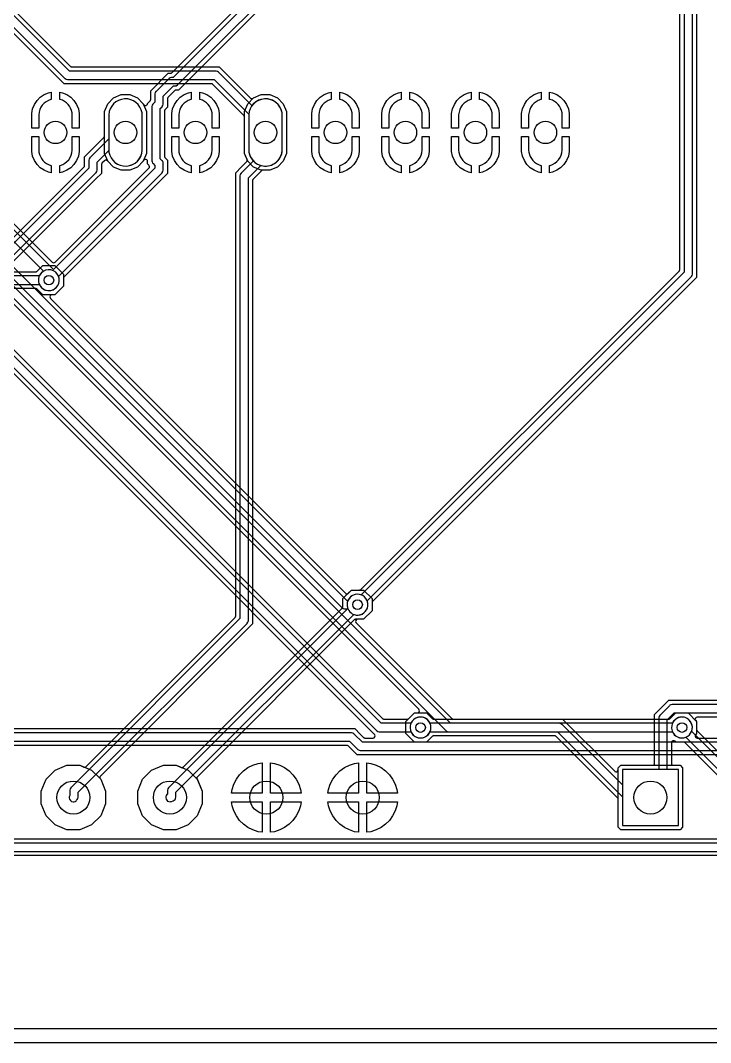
# Model space of a CAD drawing. Header units: inches. Extents: x 0 to 6.5, y 0 to 4.
# Drawn here: x 2.7 to 3.686, y 0 to 1.46 of the extents above; entities that cross this region are included whole.
import ezdxf

# ---------------------------------------------------------------- set-up
doc = ezdxf.new("R2010")
doc.units = ezdxf.units.IN

msp = doc.modelspace()

# ---------------------------------------------------------------- linework, layer by layer
at = {"layer": '16_copper'}
for points in [[(0.713, 2.9415), (3.2088, 0.4458), (3.2089, 0.4456), (3.2091, 0.4455, 0.153125), (3.2124, 0.444), (3.213, 0.444), (3.2579, 0.444), (3.2581, 0.4434, 0.303347), (3.2725, 0.4351), (3.2744, 0.4354, 1), (3.2686, 0.4646), (3.2667, 0.4641, 0.198914), (3.2581, 0.4566), (3.2579, 0.456), (3.2155, 0.456), (0.7197, 2.9517)], [(0.812, 2.9415), (3.3078, 0.4458), (3.3079, 0.4456), (3.3081, 0.4455, 0.153125), (3.3114, 0.444), (3.312, 0.444), (3.6314, 0.444), (3.6316, 0.4434, 0.303347), (3.646, 0.4351), (3.6479, 0.4354, 1), (3.6421, 0.4646), (3.6402, 0.4641, 0.198914), (3.6316, 0.4566), (3.6314, 0.456), (3.3145, 0.456), (0.8187, 2.9517)], [(0.7431, 2.9369), (3.2171, 0.4629), (3.2174, 0.4627), (3.2176, 0.4625, 0.087651), (3.2186, 0.4621), (3.2189, 0.462), (3.2192, 0.462), (3.2527, 0.462), (3.253, 0.462), (3.2534, 0.4621, 0.087654), (3.2543, 0.4625), (3.2546, 0.4627), (3.2548, 0.4629), (3.2628, 0.4709), (3.2669, 0.4709), (3.267, 0.4709), (3.2671, 0.4709, 0.54841), (3.2695, 0.4754), (3.2693, 0.4756), (3.2691, 0.4759, 0.015772), (3.269, 0.476), (0.83, 2.915)], [(1.1298, 2.6508), (3.1593, 0.6213), (3.1594, 0.6211), (3.1596, 0.621, 0.153125), (3.1629, 0.6195), (3.1635, 0.6195), (3.1679, 0.6195), (3.1681, 0.6189, 0.303347), (3.1825, 0.6106), (3.1844, 0.6109, 0.453094), (3.1956, 0.6303), (3.1954, 0.6309), (3.6582, 1.0938), (3.6584, 1.0939), (3.6585, 1.0941, 0.153125), (3.66, 1.0974), (3.66, 1.098), (3.66, 2.3261)], [(3.648, 2.326), (3.648, 1.1005), (3.1869, 0.6394), (3.1863, 0.6396, 0.376373), (3.1681, 0.6321), (3.1679, 0.6315), (3.166, 0.6315), (1.1417, 2.6558, 0.957492)], [(3.666, 2.3223), (3.666, 1.093), (3.2033, 0.6303), (3.2031, 0.63), (3.2029, 0.6298, 0.087651), (3.2025, 0.6288), (3.2024, 0.6285), (3.2024, 0.6282), (3.2024, 0.6168), (3.1902, 0.6046), (3.1816, 0.6046), (3.1815, 0.6046), (3.1814, 0.6046, 0.54841), (3.179, 0.6001), (3.1792, 0.5999), (3.1794, 0.5996, 0.015772), (3.1795, 0.5995), (3.3161, 0.4629), (3.3164, 0.4627), (3.3166, 0.4625, 0.087651), (3.3176, 0.4621), (3.3179, 0.462), (3.3182, 0.462), (3.6262, 0.462), (3.6265, 0.462), (3.6269, 0.4621, 0.087654), (3.6278, 0.4625), (3.6281, 0.4627), (3.6283, 0.4629), (3.6363, 0.4709), (3.6537, 0.4709), (3.6659, 0.4587), (3.6659, 0.4413), (3.6647, 0.4401, 0.572901), (3.666, 0.4351), (3.6663, 0.4351), (3.6666, 0.435, 0.015781), (3.6668, 0.435), (3.9065, 0.435)], [(3.1125, 1.5475), (2.9255, 1.3605), (2.9222, 1.3605), (2.9219, 1.3605), (2.9215, 1.3604, 0.087654), (2.9206, 1.36), (2.9204, 1.3598), (2.9201, 1.3596), (2.9109, 1.3504), (2.9107, 1.3501), (2.9105, 1.3499, 0.087651), (2.9101, 1.3489), (2.91, 1.3486), (2.91, 1.3483), (2.91, 1.336), (2.9064, 1.3324), (2.9062, 1.3321), (2.906, 1.3319, 0.087651), (2.9056, 1.3309), (2.9055, 1.3306), (2.9055, 1.3303), (2.9055, 1.2662), (2.9055, 1.2659), (2.9056, 1.2655, 0.087654), (2.906, 1.2646), (2.9062, 1.2644), (2.9064, 1.2641), (2.91, 1.2605), (2.91, 1.2415), (2.7623, 1.0938), (2.7621, 1.0935), (2.7619, 1.0933, 0.087651), (2.7615, 1.0923), (2.7614, 1.092), (2.7614, 1.0917), (2.7614, 1.0803), (2.7492, 1.0681), (2.7451, 1.0681), (2.745, 1.0681), (2.7449, 1.0681, 0.54841), (2.7425, 1.0636), (2.7427, 1.0634), (2.7429, 1.0631, 0.015772), (2.743, 1.063), (3.1641, 0.6419), (3.1643, 0.6417), (3.1644, 0.6416, 0.160376), (3.1662, 0.641), (3.1662, 0.641, 0.080907), (3.1672, 0.6412), (3.1673, 0.6412, 0.062423), (3.1679, 0.6416), (3.168, 0.6416, 0.034413), (3.1683, 0.6419), (3.1728, 0.6464), (3.1842, 0.6464), (3.1845, 0.6464), (3.1848, 0.6465, 0.087654), (3.1858, 0.6469), (3.186, 0.6471), (3.1863, 0.6473), (3.6411, 1.1021), (3.6413, 1.1024), (3.6415, 1.1026, 0.087651), (3.6419, 1.1036), (3.642, 1.1039), (3.642, 1.1042), (3.642, 2.317)], [(3.0945, 1.555), (2.918, 1.3785), (2.916, 1.3785), (2.9158, 1.3785), (2.9156, 1.3785, 0.153128), (2.9122, 1.3772), (2.9118, 1.3767), (2.8938, 1.3587), (2.8936, 1.3586), (2.8935, 1.3584, 0.153125), (2.892, 1.3551), (2.892, 1.3545), (2.892, 1.3435), (2.8893, 1.3407), (2.8891, 1.3406), (2.889, 1.3404, 0.153125), (2.8875, 1.3371), (2.8875, 1.3365), (2.8875, 1.26), (2.8875, 1.2598), (2.8875, 1.2596, 0.153128), (2.8888, 1.2562), (2.8893, 1.2558), (2.892, 1.253), (2.892, 1.249), (2.7473, 1.1042), (1.8499, 2.0016)], [(1.8578, 2.0022), (2.7451, 1.1148), (2.7453, 1.1147, 0.39257), (2.7494, 1.1148), (2.8834, 1.2489), (2.8835, 1.2491, 0.392527), (2.8834, 1.2531), (2.8815, 1.255), (2.8815, 1.2586), (2.8815, 1.2588), (2.8815, 1.2591), (2.8814, 1.2593), (2.8814, 1.2594), (2.8813, 1.2597), (2.8812, 1.2599, 0.404992), (2.8772, 1.2613), (2.877, 1.2611), (2.8768, 1.261, 0.109148), (2.8757, 1.2597), (2.8754, 1.259), (2.867, 1.2506), (2.856, 1.246), (2.844, 1.246), (2.833, 1.2506), (2.8246, 1.259), (2.82, 1.27), (2.82, 1.33), (2.8246, 1.341), (2.833, 1.3494), (2.844, 1.354), (2.856, 1.354), (2.867, 1.3494), (2.8754, 1.341), (2.8757, 1.3403, 0.070936), (2.8764, 1.3394), (2.8765, 1.3392), (2.8767, 1.3391), (2.8768, 1.339, 0.359443), (2.8806, 1.3393), (2.8807, 1.3394), (2.8809, 1.3396), (2.881, 1.3398, 0.111469), (2.8815, 1.3414), (2.8815, 1.3415), (2.8851, 1.3451), (2.8853, 1.3454), (2.8855, 1.3456, 0.087651), (2.8859, 1.3466), (2.886, 1.3469), (2.886, 1.3472), (2.886, 1.3595), (2.911, 1.3845), (2.9143, 1.3845), (2.9146, 1.3845), (2.915, 1.3846, 0.087654), (2.9159, 1.385), (2.9161, 1.3852), (2.9164, 1.3854), (3.0859, 1.5549)], [(1.8414, 1.9931), (2.7328, 1.1017), (2.7322, 1.1014, 0.767325), (2.7415, 1.0741), (2.7434, 1.0744, 0.453094), (2.7546, 1.0938), (2.7544, 1.0944), (2.9022, 1.2423), (2.9024, 1.2424), (2.9025, 1.2426, 0.153125), (2.904, 1.2459), (2.904, 1.2465), (2.904, 1.2555), (2.904, 1.2557), (2.904, 1.2559, 0.153128), (2.9027, 1.2593), (2.9022, 1.2597), (2.8995, 1.2625), (2.8995, 1.334), (2.9022, 1.3368), (2.9024, 1.3369), (2.9025, 1.3371, 0.153125), (2.904, 1.3404), (2.904, 1.341), (2.904, 1.352), (2.9185, 1.3665), (2.9205, 1.3665, 0.172369), (2.9243, 1.3678), (2.9247, 1.3683), (3.1047, 1.5483)], [(2.3552, 0.4485), (3.1775, 0.4485), (3.1854, 0.4406), (3.1854, 0.4406), (3.1901, 0.4359), (3.1904, 0.4357), (3.1906, 0.4355, 0.087651), (3.1916, 0.4351), (3.1919, 0.435), (3.1922, 0.435), (3.2038, 0.435), (3.2039, 0.435), (3.204, 0.435, 0.548396), (3.2064, 0.4395), (3.2062, 0.4397), (3.206, 0.44, 0.015772), (3.2059, 0.4401), (3.2001, 0.4459), (2.5191, 1.1269)], [(3.9015, 0.429), (3.1885, 0.429), (3.1767, 0.4407), (3.1766, 0.4409), (3.1764, 0.441, 0.153125), (3.1731, 0.4425), (3.1725, 0.4425), (2.3515, 0.4425)], [(2.349, 0.4305), (3.17, 0.4305), (3.1818, 0.4188), (3.1819, 0.4186), (3.1821, 0.4185, 0.153125), (3.1854, 0.417), (3.186, 0.417), (3.899, 0.417)], [(3.8953, 0.411), (3.181, 0.411), (3.1731, 0.4189), (3.1731, 0.4189), (3.1684, 0.4236), (3.1681, 0.4238), (3.1679, 0.424, 0.087651), (3.1669, 0.4244), (3.1666, 0.4245), (3.1663, 0.4245), (2.5697, 0.4245)]]:
    msp.add_lwpolyline(points, format="xyb", dxfattribs=at)
for points in [[(2.716, 1.306), (2.716, 1.3273), (2.7173, 1.3339), (2.7199, 1.3401), (2.7236, 1.3457), (2.7283, 1.3504), (2.7339, 1.3541), (2.7401, 1.3567), (2.744, 1.3575), (2.744, 1.3472), (2.7433, 1.3471, 0.318728), (2.726, 1.3253), (2.726, 1.306)], [(2.774, 1.306), (2.774, 1.3253), (2.7737, 1.328, 0.288095), (2.7567, 1.3471), (2.756, 1.3472), (2.756, 1.3575), (2.7599, 1.3567), (2.7661, 1.3541), (2.7717, 1.3504), (2.7764, 1.3457), (2.7801, 1.3401), (2.7827, 1.3339), (2.784, 1.3273), (2.784, 1.306)], [(2.854, 1.2523, 0.349916), (2.874, 1.2747), (2.874, 1.3253), (2.8737, 1.328, 0.893655), (2.826, 1.3253), (2.826, 1.2747), (2.8263, 1.272, 0.38172), (2.8513, 1.252)], [(2.916, 1.306), (2.916, 1.3273), (2.9173, 1.3339), (2.9199, 1.3401), (2.9236, 1.3457), (2.9283, 1.3504), (2.9339, 1.3541), (2.9401, 1.3567), (2.944, 1.3575), (2.944, 1.3472), (2.9433, 1.3471, 0.318728), (2.926, 1.3253), (2.926, 1.306)], [(2.974, 1.306), (2.974, 1.3253), (2.9737, 1.328, 0.288095), (2.9567, 1.3471), (2.956, 1.3472), (2.956, 1.3575), (2.9599, 1.3567), (2.9661, 1.3541), (2.9717, 1.3504), (2.9764, 1.3457), (2.9801, 1.3401), (2.9827, 1.3339), (2.984, 1.3273), (2.984, 1.306)], [(3.054, 1.2523, 0.349916), (3.074, 1.2747), (3.074, 1.3253), (3.0737, 1.328, 0.893655), (3.026, 1.3253), (3.026, 1.2747), (3.0263, 1.272, 0.38172), (3.0513, 1.252)], [(3.116, 1.306), (3.116, 1.3273), (3.1173, 1.3339), (3.1199, 1.3401), (3.1236, 1.3457), (3.1283, 1.3504), (3.1339, 1.3541), (3.1401, 1.3567), (3.144, 1.3575), (3.144, 1.3472), (3.1433, 1.3471, 0.318728), (3.126, 1.3253), (3.126, 1.306)], [(3.174, 1.306), (3.174, 1.3253), (3.1737, 1.328, 0.288095), (3.1567, 1.3471), (3.156, 1.3472), (3.156, 1.3575), (3.1599, 1.3567), (3.1661, 1.3541), (3.1717, 1.3504), (3.1764, 1.3457), (3.1801, 1.3401), (3.1827, 1.3339), (3.184, 1.3273), (3.184, 1.306)], [(3.216, 1.306), (3.216, 1.3273), (3.2173, 1.3339), (3.2199, 1.3401), (3.2236, 1.3457), (3.2283, 1.3504), (3.2339, 1.3541), (3.2401, 1.3567), (3.244, 1.3575), (3.244, 1.3472), (3.2433, 1.3471, 0.318728), (3.226, 1.3253), (3.226, 1.306)], [(3.274, 1.306), (3.274, 1.3253), (3.2737, 1.328, 0.288095), (3.2567, 1.3471), (3.256, 1.3472), (3.256, 1.3575), (3.2599, 1.3567), (3.2661, 1.3541), (3.2717, 1.3504), (3.2764, 1.3457), (3.2801, 1.3401), (3.2827, 1.3339), (3.284, 1.3273), (3.284, 1.306)], [(3.316, 1.306), (3.316, 1.3273), (3.3173, 1.3339), (3.3199, 1.3401), (3.3236, 1.3457), (3.3283, 1.3504), (3.3339, 1.3541), (3.3401, 1.3567), (3.344, 1.3575), (3.344, 1.3472), (3.3433, 1.3471, 0.318728), (3.326, 1.3253), (3.326, 1.306)], [(3.374, 1.306), (3.374, 1.3253), (3.3737, 1.328, 0.288095), (3.3567, 1.3471), (3.356, 1.3472), (3.356, 1.3575), (3.3599, 1.3567), (3.3661, 1.3541), (3.3717, 1.3504), (3.3764, 1.3457), (3.3801, 1.3401), (3.3827, 1.3339), (3.384, 1.3273), (3.384, 1.306)], [(3.416, 1.306), (3.416, 1.3273), (3.4173, 1.3339), (3.4199, 1.3401), (3.4236, 1.3457), (3.4283, 1.3504), (3.4339, 1.3541), (3.4401, 1.3567), (3.444, 1.3575), (3.444, 1.3472), (3.4433, 1.3471, 0.318728), (3.426, 1.3253), (3.426, 1.306)], [(3.474, 1.306), (3.474, 1.3253), (3.4737, 1.328, 0.288095), (3.4567, 1.3471), (3.456, 1.3472), (3.456, 1.3575), (3.4599, 1.3567), (3.4661, 1.3541), (3.4717, 1.3504), (3.4764, 1.3457), (3.4801, 1.3401), (3.4827, 1.3339), (3.484, 1.3273), (3.484, 1.306)], [(2.7401, 1.2433), (2.7339, 1.2459), (2.7283, 1.2496), (2.7236, 1.2543), (2.7199, 1.2599), (2.7173, 1.2661), (2.716, 1.2727), (2.716, 1.294), (2.726, 1.294), (2.726, 1.2747), (2.7263, 1.272, 0.288095), (2.7433, 1.2529), (2.744, 1.2528), (2.744, 1.2425)], [(2.756, 1.2528), (2.7567, 1.2529, 0.318728), (2.774, 1.2747), (2.774, 1.294), (2.784, 1.294), (2.784, 1.2727), (2.7827, 1.2661), (2.7801, 1.2599), (2.7764, 1.2543), (2.7717, 1.2496), (2.7661, 1.2459), (2.7599, 1.2433), (2.756, 1.2425)], [(2.9401, 1.2433), (2.9339, 1.2459), (2.9283, 1.2496), (2.9236, 1.2543), (2.9199, 1.2599), (2.9173, 1.2661), (2.916, 1.2727), (2.916, 1.294), (2.926, 1.294), (2.926, 1.2747), (2.9263, 1.272, 0.288095), (2.9433, 1.2529), (2.944, 1.2528), (2.944, 1.2425)], [(2.956, 1.2528), (2.9567, 1.2529, 0.318728), (2.974, 1.2747), (2.974, 1.294), (2.984, 1.294), (2.984, 1.2727), (2.9827, 1.2661), (2.9801, 1.2599), (2.9764, 1.2543), (2.9717, 1.2496), (2.9661, 1.2459), (2.9599, 1.2433), (2.956, 1.2425)], [(3.1401, 1.2433), (3.1339, 1.2459), (3.1283, 1.2496), (3.1236, 1.2543), (3.1199, 1.2599), (3.1173, 1.2661), (3.116, 1.2727), (3.116, 1.294), (3.126, 1.294), (3.126, 1.2747), (3.1263, 1.272, 0.288095), (3.1433, 1.2529), (3.144, 1.2528), (3.144, 1.2425)], [(3.156, 1.2528), (3.1567, 1.2529, 0.318728), (3.174, 1.2747), (3.174, 1.294), (3.184, 1.294), (3.184, 1.2727), (3.1827, 1.2661), (3.1801, 1.2599), (3.1764, 1.2543), (3.1717, 1.2496), (3.1661, 1.2459), (3.1599, 1.2433), (3.156, 1.2425)], [(3.2401, 1.2433), (3.2339, 1.2459), (3.2283, 1.2496), (3.2236, 1.2543), (3.2199, 1.2599), (3.2173, 1.2661), (3.216, 1.2727), (3.216, 1.294), (3.226, 1.294), (3.226, 1.2747), (3.2263, 1.272, 0.288095), (3.2433, 1.2529), (3.244, 1.2528), (3.244, 1.2425)], [(3.256, 1.2528), (3.2567, 1.2529, 0.318728), (3.274, 1.2747), (3.274, 1.294), (3.284, 1.294), (3.284, 1.2727), (3.2827, 1.2661), (3.2801, 1.2599), (3.2764, 1.2543), (3.2717, 1.2496), (3.2661, 1.2459), (3.2599, 1.2433), (3.256, 1.2425)], [(3.3401, 1.2433), (3.3339, 1.2459), (3.3283, 1.2496), (3.3236, 1.2543), (3.3199, 1.2599), (3.3173, 1.2661), (3.316, 1.2727), (3.316, 1.294), (3.326, 1.294), (3.326, 1.2747), (3.3263, 1.272, 0.288095), (3.3433, 1.2529), (3.344, 1.2528), (3.344, 1.2425)], [(3.356, 1.2528), (3.3567, 1.2529, 0.318728), (3.374, 1.2747), (3.374, 1.294), (3.384, 1.294), (3.384, 1.2727), (3.3827, 1.2661), (3.3801, 1.2599), (3.3764, 1.2543), (3.3717, 1.2496), (3.3661, 1.2459), (3.3599, 1.2433), (3.356, 1.2425)], [(3.4401, 1.2433), (3.4339, 1.2459), (3.4283, 1.2496), (3.4236, 1.2543), (3.4199, 1.2599), (3.4173, 1.2661), (3.416, 1.2727), (3.416, 1.294), (3.426, 1.294), (3.426, 1.2747), (3.4263, 1.272, 0.288095), (3.4433, 1.2529), (3.444, 1.2528), (3.444, 1.2425)], [(3.456, 1.2528), (3.4567, 1.2529, 0.318728), (3.474, 1.2747), (3.474, 1.294), (3.484, 1.294), (3.484, 1.2727), (3.4827, 1.2661), (3.4801, 1.2599), (3.4764, 1.2543), (3.4717, 1.2496), (3.4661, 1.2459), (3.4599, 1.2433), (3.456, 1.2425)]]:
    msp.add_lwpolyline(points, format="xyb", close=True, dxfattribs=at)
for points in [[(3.044, 1.246), (3.033, 1.2506), (3.0246, 1.259), (3.02, 1.27), (3.02, 1.33), (3.0246, 1.341), (3.033, 1.3494), (3.044, 1.354), (3.056, 1.354), (3.067, 1.3494), (3.0754, 1.341), (3.08, 1.33), (3.08, 1.27), (3.0754, 1.259), (3.067, 1.2506), (3.056, 1.246)], [(2.7664, 0.304), (2.7495, 0.311), (2.7366, 0.3239), (2.7296, 0.3408), (2.7296, 0.3591), (2.7366, 0.3761), (2.7495, 0.389), (2.7664, 0.396), (2.7847, 0.396), (2.8016, 0.389), (2.8146, 0.3761), (2.8216, 0.3591), (2.8216, 0.3408), (2.8146, 0.3239), (2.8016, 0.311), (2.7847, 0.304)], [(2.9042, 0.304), (2.8873, 0.311), (2.8744, 0.3239), (2.8674, 0.3408), (2.8674, 0.3591), (2.8744, 0.3761), (2.8873, 0.389), (2.9042, 0.396), (2.9225, 0.396), (2.9394, 0.389), (2.9524, 0.3761), (2.9594, 0.3591), (2.9594, 0.3408), (2.9524, 0.3239), (2.9394, 0.311), (2.9225, 0.304)], [(3.0015, 0.356), (3.0024, 0.3617), (3.0048, 0.3692), (3.0084, 0.3762), (3.013, 0.3826), (3.0186, 0.3881), (3.025, 0.3928), (3.032, 0.3963), (3.0395, 0.3988), (3.0452, 0.3997), (3.0452, 0.356)], [(3.0572, 0.356), (3.0572, 0.3997), (3.0629, 0.3988), (3.0704, 0.3963), (3.0774, 0.3928), (3.0838, 0.3881), (3.0893, 0.3826), (3.0939, 0.3762), (3.0975, 0.3692), (3.0999, 0.3617), (3.1009, 0.356)], [(3.1393, 0.356), (3.1402, 0.3617), (3.1426, 0.3692), (3.1462, 0.3762), (3.1508, 0.3826), (3.1564, 0.3881), (3.1628, 0.3928), (3.1698, 0.3963), (3.1773, 0.3988), (3.183, 0.3997), (3.183, 0.356)], [(3.195, 0.356), (3.195, 0.3997), (3.2007, 0.3988), (3.2082, 0.3963), (3.2152, 0.3928), (3.2215, 0.3881), (3.2271, 0.3826), (3.2317, 0.3762), (3.2353, 0.3692), (3.2377, 0.3617), (3.2386, 0.356)], [(3.5575, 0.304), (3.554, 0.3075), (3.554, 0.3925), (3.5575, 0.396), (3.6425, 0.396), (3.646, 0.3925), (3.646, 0.3075), (3.6425, 0.304)], [(3.64, 0.39), (3.56, 0.39), (3.56, 0.31), (3.64, 0.31)], [(3.0395, 0.3012), (3.032, 0.3037), (3.025, 0.3072), (3.0186, 0.3119), (3.013, 0.3174), (3.0084, 0.3238), (3.0048, 0.3308), (3.0024, 0.3383), (3.0015, 0.344), (3.0452, 0.344), (3.0452, 0.3003)], [(3.0512, 0.35), (3.0512, 0.35), (3.0512, 0.35), (3.0512, 0.35)], [(3.0572, 0.344), (3.1009, 0.344), (3.0999, 0.3383), (3.0975, 0.3308), (3.0939, 0.3238), (3.0893, 0.3174), (3.0838, 0.3119), (3.0774, 0.3072), (3.0704, 0.3037), (3.0629, 0.3012), (3.0572, 0.3003)], [(3.1773, 0.3012), (3.1698, 0.3037), (3.1628, 0.3072), (3.1564, 0.3119), (3.1508, 0.3174), (3.1462, 0.3238), (3.1426, 0.3308), (3.1402, 0.3383), (3.1393, 0.344), (3.183, 0.344), (3.183, 0.3003)], [(3.189, 0.35), (3.189, 0.35), (3.189, 0.35), (3.189, 0.35)], [(3.195, 0.344), (3.2386, 0.344), (3.2377, 0.3383), (3.2353, 0.3308), (3.2317, 0.3238), (3.2271, 0.3174), (3.2215, 0.3119), (3.2152, 0.3072), (3.2082, 0.3037), (3.2007, 0.3012), (3.195, 0.3003)]]:
    msp.add_lwpolyline(points, close=True, dxfattribs=at)
msp.add_lwpolyline([(0.1, 0.02), (6.4, 0.02)], dxfattribs=at)
at = {"layer": '1_copper'}
for points in [[(2.6094, 1.5566), (2.7716, 1.3944), (2.7719, 1.3942), (2.7721, 1.394, 0.087651), (2.7731, 1.3936), (2.7734, 1.3935), (2.7737, 1.3935), (2.984, 1.3935), (3.0284, 1.3491), (3.0286, 1.3489, 0.107938), (3.0297, 1.3483), (3.0299, 1.3483, 0.201423), (3.0326, 1.3491), (3.033, 1.3494), (3.044, 1.354), (3.056, 1.354), (3.067, 1.3494), (3.0754, 1.341), (3.08, 1.33), (3.08, 1.27), (3.0754, 1.259), (3.067, 1.2506), (3.056, 1.246), (3.0462, 1.246), (3.0459, 1.246), (3.0455, 1.2459, 0.087654), (3.0446, 1.2455), (3.0444, 1.2453), (3.0441, 1.2451), (3.0324, 1.2334), (3.0322, 1.2331), (3.032, 1.2329, 0.087651), (3.0316, 1.2319), (3.0315, 1.2316), (3.0315, 1.2313), (3.0315, 0.598), (2.8142, 0.3807), (2.814, 0.3805, 0.125351), (2.8134, 0.3792), (2.8134, 0.379, 0.184288), (2.8142, 0.3765), (2.8146, 0.3761), (2.8216, 0.3591), (2.8216, 0.3408), (2.8146, 0.3239), (2.8016, 0.311), (2.7847, 0.304), (2.7664, 0.304), (2.7495, 0.311), (2.7366, 0.3239), (2.7296, 0.3408), (2.7296, 0.3591), (2.7366, 0.3761), (2.7495, 0.389), (2.7664, 0.396), (2.7847, 0.396), (2.7905, 0.3936), (2.7906, 0.3936), (2.7906, 0.3936, 0.218355), (2.7931, 0.3938), (2.7935, 0.394), (2.7937, 0.3942, 0.007882), (2.7938, 0.3943), (3.0066, 0.6071), (3.0068, 0.6074), (3.007, 0.6076, 0.087651), (3.0074, 0.6086), (3.0075, 0.6089), (3.0075, 0.6092), (3.0075, 1.2425), (3.0154, 1.2504), (3.023, 1.258), (3.023, 1.258), (3.0231, 1.2581, 0.218356), (3.0239, 1.2604), (3.0237, 1.2608), (3.0237, 1.2611, 0.007894), (3.0236, 1.2612), (3.02, 1.27), (3.02, 1.3223), (3.02, 1.3226), (3.0199, 1.323, 0.087654), (3.0195, 1.3239), (3.0193, 1.3241), (3.0191, 1.3244), (2.9749, 1.3686), (2.9746, 1.3688), (2.9744, 1.369, 0.087651), (2.9734, 1.3694), (2.9731, 1.3695), (2.9728, 1.3695), (2.7625, 1.3695), (2.5845, 1.5475)], [(2.5923, 1.5483), (2.7633, 1.3773), (2.7634, 1.3771), (2.7636, 1.377, 0.153125), (2.7669, 1.3755), (2.7675, 1.3755), (2.9765, 1.3755), (3.0261, 1.3259), (3.026, 1.3253), (3.026, 1.2747), (3.0263, 1.272, 0.141177), (3.0321, 1.26), (3.0328, 1.2593), (3.0153, 1.2417), (3.0151, 1.2416), (3.015, 1.2414, 0.153125), (3.0135, 1.2381), (3.0135, 1.2375), (3.0135, 0.6055), (2.7723, 0.3642), (2.7721, 0.3641), (2.772, 0.3639, 0.153125), (2.7705, 0.3606), (2.7705, 0.36), (2.7705, 0.3532), (2.7704, 0.3531, 0.09013), (2.7696, 0.3508), (2.7696, 0.3496, 0.370185), (2.7751, 0.344), (2.7763, 0.344, 0.135819), (2.7796, 0.3455), (2.78, 0.346), (2.7809, 0.347, 0.160191), (2.7825, 0.3504), (2.7825, 0.351), (2.7825, 0.3575), (3.0237, 0.5988), (3.0239, 0.5989), (3.024, 0.5991, 0.153125), (3.0255, 0.6024), (3.0255, 0.603), (3.0255, 1.235), (3.0434, 1.2529), (3.046, 1.2523, 0.447471), (3.074, 1.2747), (3.074, 1.3253), (3.0737, 1.328, 0.628343), (3.0321, 1.34), (3.0307, 1.3383), (2.9832, 1.3857), (2.9831, 1.3859), (2.9829, 1.386, 0.153125), (2.9796, 1.3875), (2.979, 1.3875), (2.77, 1.3875), (2.6025, 1.555)], [(1.9797, 0.4143), (2.8077, 1.2423), (2.8079, 1.2424), (2.808, 1.2426, 0.153125), (2.8095, 1.2459), (2.8095, 1.2465), (2.8095, 1.2575), (2.8261, 1.2741), (2.8263, 1.272, 0.893655), (2.874, 1.2747), (2.874, 1.3253), (2.8737, 1.328, 0.893655), (2.826, 1.3253), (2.826, 1.291), (2.7993, 1.2642), (2.7991, 1.2641), (2.799, 1.2639, 0.153125), (2.7975, 1.2606), (2.7975, 1.26), (2.7975, 1.249), (2.5583, 1.0097)], [(2.5604, 1.0203), (2.7906, 1.2506), (2.7908, 1.2509), (2.791, 1.2511, 0.087651), (2.7914, 1.2521), (2.7915, 1.2524), (2.7915, 1.2527), (2.7915, 1.265), (2.8191, 1.2926), (2.8193, 1.2929), (2.8195, 1.2931, 0.087651), (2.8199, 1.2941), (2.82, 1.2944), (2.82, 1.2947), (2.82, 1.33), (2.8246, 1.341), (2.833, 1.3494), (2.844, 1.354), (2.856, 1.354), (2.867, 1.3494), (2.8754, 1.341), (2.88, 1.33), (2.88, 1.27), (2.8754, 1.259), (2.867, 1.2506), (2.856, 1.246), (2.844, 1.246), (2.833, 1.2506), (2.8241, 1.2594), (2.824, 1.2596), (2.8238, 1.2597, 0.002949), (2.8238, 1.2597), (2.8236, 1.2598), (2.8235, 1.2599), (2.8233, 1.26), (2.8231, 1.2601, 0.002961), (2.823, 1.2601), (2.8228, 1.2602), (2.8227, 1.2602), (2.8225, 1.2603), (2.8222, 1.2603, 0.002957), (2.8222, 1.2603), (2.822, 1.2603), (2.8218, 1.2603), (2.8216, 1.2603), (2.8214, 1.2602, 0.002957), (2.8213, 1.2602), (2.8211, 1.2602), (2.821, 1.2601), (2.8208, 1.26), (2.8206, 1.2599, 0.002962), (2.8205, 1.2599), (2.8204, 1.2598, 0.029034), (2.8201, 1.2596), (2.8199, 1.2594), (2.8164, 1.2559), (2.8162, 1.2556), (2.816, 1.2554, 0.087664), (2.8156, 1.2544), (2.8155, 1.2541), (2.8155, 1.2538), (2.8155, 1.2415), (2.8076, 1.2336), (2.8076, 1.2336), (2.6801, 1.1061)], [(2.6822, 1.101), (2.7217, 1.101), (2.722, 1.101), (2.7224, 1.1011, 0.087654), (2.7233, 1.1015), (2.7236, 1.1017), (2.7238, 1.1019), (2.7318, 1.1099), (2.7492, 1.1099), (2.7614, 1.0977), (2.7614, 1.0803), (2.7492, 1.0681), (2.7318, 1.0681), (2.7238, 1.0761), (2.7236, 1.0763), (2.7233, 1.0765, 0.087651), (2.7223, 1.0769), (2.7221, 1.077), (2.7217, 1.077), (2.6792, 1.077)], [(2.6755, 1.083), (2.7269, 1.083), (2.7271, 1.0824, 1), (2.7539, 1.0956), (2.7529, 1.0973, 0.577351), (2.7271, 1.0956), (2.7269, 1.095), (2.673, 1.095)], [(3.6983, 0.3797), (3.6498, 0.4282), (3.6495, 0.4284), (3.6493, 0.4286, 0.087651), (3.6483, 0.429), (3.648, 0.4291), (3.6477, 0.4291), (3.6363, 0.4291), (3.6351, 0.4303, 0.572901), (3.6301, 0.429), (3.6301, 0.4287), (3.63, 0.4284, 0.015781), (3.63, 0.4282), (3.63, 0.399), (3.63, 0.3988, 0.392588), (3.633, 0.396), (3.6425, 0.396), (3.646, 0.3925), (3.646, 0.3075), (3.6425, 0.304), (3.5575, 0.304), (3.554, 0.3075), (3.554, 0.3473), (3.554, 0.3476), (3.5539, 0.348, 0.087654), (3.5535, 0.3489), (3.5533, 0.3491), (3.5531, 0.3494), (3.4654, 0.4371), (3.4651, 0.4373), (3.4649, 0.4375, 0.087651), (3.4639, 0.4379), (3.4636, 0.438), (3.4633, 0.438), (3.2903, 0.438), (3.29, 0.438), (3.2896, 0.4379, 0.087654), (3.2887, 0.4375), (3.2884, 0.4373), (3.2882, 0.4371), (3.2802, 0.4291), (3.2628, 0.4291), (3.2506, 0.4413), (3.2506, 0.4587), (3.2628, 0.4709), (3.2802, 0.4709), (3.2882, 0.4629), (3.2884, 0.4627), (3.2887, 0.4625, 0.087651), (3.2897, 0.4621), (3.2899, 0.462), (3.2903, 0.462), (3.4745, 0.462), (3.5489, 0.3876), (3.549, 0.3875), (3.549, 0.3874, 0.54841), (3.5539, 0.3889), (3.5539, 0.3892), (3.554, 0.3895, 0.01577), (3.554, 0.3897), (3.554, 0.3925), (3.5575, 0.396), (3.603, 0.396), (3.6032, 0.396, 0.392588), (3.606, 0.399), (3.606, 0.4685), (3.6265, 0.489), (5.1103, 0.489)], [(5.114, 0.483), (3.6315, 0.483), (3.6313, 0.483), (3.6311, 0.483, 0.153128), (3.6277, 0.4817), (3.6273, 0.4812), (3.6138, 0.4677), (3.6136, 0.4676), (3.6135, 0.4674, 0.153125), (3.612, 0.4641), (3.612, 0.4635), (3.612, 0.39), (3.56, 0.39), (3.56, 0.368), (3.4737, 0.4542), (3.4736, 0.4544), (3.4734, 0.4545, 0.153125), (3.4701, 0.456), (3.4695, 0.456), (3.2851, 0.456), (3.2849, 0.4566, 1), (3.2581, 0.4434), (3.2591, 0.4417, 0.577351), (3.2849, 0.4434), (3.2851, 0.444), (3.467, 0.444), (3.56, 0.351), (3.56, 0.31), (3.64, 0.31), (3.64, 0.39), (3.624, 0.39), (3.624, 0.461), (3.634, 0.471), (5.1165, 0.471)], [(3.7865, 0.285), (2.4595, 0.285), (2.3044, 0.4401), (2.3046, 0.4407, 1), (2.2764, 0.4503), (2.2759, 0.4484, 0.577349), (2.2953, 0.4314), (2.2959, 0.4316), (2.4528, 0.2748), (2.4529, 0.2746), (2.4531, 0.2745, 0.153125), (2.4564, 0.273), (2.457, 0.273), (3.789, 0.273)], [(3.7378, 0.3657), (3.6589, 0.4446), (3.6591, 0.4452, 1), (3.6309, 0.4548), (3.6304, 0.4529, 0.577349), (3.6498, 0.4359), (3.6504, 0.4361), (3.729, 0.3575)], [(5.1215, 0.465), (3.6668, 0.465), (3.6667, 0.465), (3.6666, 0.465, 0.548403), (3.6642, 0.4605), (3.6644, 0.4603), (3.6645, 0.46, 0.01578), (3.6647, 0.4599), (3.6659, 0.4587), (3.6659, 0.4473), (3.6659, 0.447), (3.666, 0.4467, 0.087654), (3.6664, 0.4457), (3.6666, 0.4455), (3.6668, 0.4452), (3.7183, 0.3937)]]:
    msp.add_lwpolyline(points, format="xyb", dxfattribs=at)
for points in [[(2.716, 1.306), (2.716, 1.3273), (2.7173, 1.3339), (2.7199, 1.3401), (2.7236, 1.3457), (2.7283, 1.3504), (2.7339, 1.3541), (2.7401, 1.3567), (2.744, 1.3575), (2.744, 1.3472), (2.7433, 1.3471, 0.318728), (2.726, 1.3253), (2.726, 1.306)], [(2.774, 1.306), (2.774, 1.3253), (2.7737, 1.328, 0.288095), (2.7567, 1.3471), (2.756, 1.3472), (2.756, 1.3575), (2.7599, 1.3567), (2.7661, 1.3541), (2.7717, 1.3504), (2.7764, 1.3457), (2.7801, 1.3401), (2.7827, 1.3339), (2.784, 1.3273), (2.784, 1.306)], [(2.916, 1.306), (2.916, 1.3273), (2.9173, 1.3339), (2.9199, 1.3401), (2.9236, 1.3457), (2.9283, 1.3504), (2.9339, 1.3541), (2.9401, 1.3567), (2.944, 1.3575), (2.944, 1.3472), (2.9433, 1.3471, 0.318728), (2.926, 1.3253), (2.926, 1.306)], [(2.974, 1.306), (2.974, 1.3253), (2.9737, 1.328, 0.288095), (2.9567, 1.3471), (2.956, 1.3472), (2.956, 1.3575), (2.9599, 1.3567), (2.9661, 1.3541), (2.9717, 1.3504), (2.9764, 1.3457), (2.9801, 1.3401), (2.9827, 1.3339), (2.984, 1.3273), (2.984, 1.306)], [(3.116, 1.306), (3.116, 1.3273), (3.1173, 1.3339), (3.1199, 1.3401), (3.1236, 1.3457), (3.1283, 1.3504), (3.1339, 1.3541), (3.1401, 1.3567), (3.144, 1.3575), (3.144, 1.3472), (3.1433, 1.3471, 0.318728), (3.126, 1.3253), (3.126, 1.306)], [(3.174, 1.306), (3.174, 1.3253), (3.1737, 1.328, 0.288095), (3.1567, 1.3471), (3.156, 1.3472), (3.156, 1.3575), (3.1599, 1.3567), (3.1661, 1.3541), (3.1717, 1.3504), (3.1764, 1.3457), (3.1801, 1.3401), (3.1827, 1.3339), (3.184, 1.3273), (3.184, 1.306)], [(3.216, 1.306), (3.216, 1.3273), (3.2173, 1.3339), (3.2199, 1.3401), (3.2236, 1.3457), (3.2283, 1.3504), (3.2339, 1.3541), (3.2401, 1.3567), (3.244, 1.3575), (3.244, 1.3472), (3.2433, 1.3471, 0.318728), (3.226, 1.3253), (3.226, 1.306)], [(3.274, 1.306), (3.274, 1.3253), (3.2737, 1.328, 0.288095), (3.2567, 1.3471), (3.256, 1.3472), (3.256, 1.3575), (3.2599, 1.3567), (3.2661, 1.3541), (3.2717, 1.3504), (3.2764, 1.3457), (3.2801, 1.3401), (3.2827, 1.3339), (3.284, 1.3273), (3.284, 1.306)], [(3.316, 1.306), (3.316, 1.3273), (3.3173, 1.3339), (3.3199, 1.3401), (3.3236, 1.3457), (3.3283, 1.3504), (3.3339, 1.3541), (3.3401, 1.3567), (3.344, 1.3575), (3.344, 1.3472), (3.3433, 1.3471, 0.318728), (3.326, 1.3253), (3.326, 1.306)], [(3.374, 1.306), (3.374, 1.3253), (3.3737, 1.328, 0.288095), (3.3567, 1.3471), (3.356, 1.3472), (3.356, 1.3575), (3.3599, 1.3567), (3.3661, 1.3541), (3.3717, 1.3504), (3.3764, 1.3457), (3.3801, 1.3401), (3.3827, 1.3339), (3.384, 1.3273), (3.384, 1.306)], [(3.416, 1.306), (3.416, 1.3273), (3.4173, 1.3339), (3.4199, 1.3401), (3.4236, 1.3457), (3.4283, 1.3504), (3.4339, 1.3541), (3.4401, 1.3567), (3.444, 1.3575), (3.444, 1.3472), (3.4433, 1.3471, 0.318728), (3.426, 1.3253), (3.426, 1.306)], [(3.474, 1.306), (3.474, 1.3253), (3.4737, 1.328, 0.288095), (3.4567, 1.3471), (3.456, 1.3472), (3.456, 1.3575), (3.4599, 1.3567), (3.4661, 1.3541), (3.4717, 1.3504), (3.4764, 1.3457), (3.4801, 1.3401), (3.4827, 1.3339), (3.484, 1.3273), (3.484, 1.306)], [(2.7401, 1.2433), (2.7339, 1.2459), (2.7283, 1.2496), (2.7236, 1.2543), (2.7199, 1.2599), (2.7173, 1.2661), (2.716, 1.2727), (2.716, 1.294), (2.726, 1.294), (2.726, 1.2747), (2.7263, 1.272, 0.288095), (2.7433, 1.2529), (2.744, 1.2528), (2.744, 1.2425)], [(2.756, 1.2528), (2.7567, 1.2529, 0.318728), (2.774, 1.2747), (2.774, 1.294), (2.784, 1.294), (2.784, 1.2727), (2.7827, 1.2661), (2.7801, 1.2599), (2.7764, 1.2543), (2.7717, 1.2496), (2.7661, 1.2459), (2.7599, 1.2433), (2.756, 1.2425)], [(2.9401, 1.2433), (2.9339, 1.2459), (2.9283, 1.2496), (2.9236, 1.2543), (2.9199, 1.2599), (2.9173, 1.2661), (2.916, 1.2727), (2.916, 1.294), (2.926, 1.294), (2.926, 1.2747), (2.9263, 1.272, 0.288095), (2.9433, 1.2529), (2.944, 1.2528), (2.944, 1.2425)], [(2.956, 1.2528), (2.9567, 1.2529, 0.318728), (2.974, 1.2747), (2.974, 1.294), (2.984, 1.294), (2.984, 1.2727), (2.9827, 1.2661), (2.9801, 1.2599), (2.9764, 1.2543), (2.9717, 1.2496), (2.9661, 1.2459), (2.9599, 1.2433), (2.956, 1.2425)], [(3.1401, 1.2433), (3.1339, 1.2459), (3.1283, 1.2496), (3.1236, 1.2543), (3.1199, 1.2599), (3.1173, 1.2661), (3.116, 1.2727), (3.116, 1.294), (3.126, 1.294), (3.126, 1.2747), (3.1263, 1.272, 0.288095), (3.1433, 1.2529), (3.144, 1.2528), (3.144, 1.2425)], [(3.156, 1.2528), (3.1567, 1.2529, 0.318728), (3.174, 1.2747), (3.174, 1.294), (3.184, 1.294), (3.184, 1.2727), (3.1827, 1.2661), (3.1801, 1.2599), (3.1764, 1.2543), (3.1717, 1.2496), (3.1661, 1.2459), (3.1599, 1.2433), (3.156, 1.2425)], [(3.2401, 1.2433), (3.2339, 1.2459), (3.2283, 1.2496), (3.2236, 1.2543), (3.2199, 1.2599), (3.2173, 1.2661), (3.216, 1.2727), (3.216, 1.294), (3.226, 1.294), (3.226, 1.2747), (3.2263, 1.272, 0.288095), (3.2433, 1.2529), (3.244, 1.2528), (3.244, 1.2425)], [(3.256, 1.2528), (3.2567, 1.2529, 0.318728), (3.274, 1.2747), (3.274, 1.294), (3.284, 1.294), (3.284, 1.2727), (3.2827, 1.2661), (3.2801, 1.2599), (3.2764, 1.2543), (3.2717, 1.2496), (3.2661, 1.2459), (3.2599, 1.2433), (3.256, 1.2425)], [(3.3401, 1.2433), (3.3339, 1.2459), (3.3283, 1.2496), (3.3236, 1.2543), (3.3199, 1.2599), (3.3173, 1.2661), (3.316, 1.2727), (3.316, 1.294), (3.326, 1.294), (3.326, 1.2747), (3.3263, 1.272, 0.288095), (3.3433, 1.2529), (3.344, 1.2528), (3.344, 1.2425)], [(3.356, 1.2528), (3.3567, 1.2529, 0.318728), (3.374, 1.2747), (3.374, 1.294), (3.384, 1.294), (3.384, 1.2727), (3.3827, 1.2661), (3.3801, 1.2599), (3.3764, 1.2543), (3.3717, 1.2496), (3.3661, 1.2459), (3.3599, 1.2433), (3.356, 1.2425)], [(3.4401, 1.2433), (3.4339, 1.2459), (3.4283, 1.2496), (3.4236, 1.2543), (3.4199, 1.2599), (3.4173, 1.2661), (3.416, 1.2727), (3.416, 1.294), (3.426, 1.294), (3.426, 1.2747), (3.4263, 1.272, 0.288095), (3.4433, 1.2529), (3.444, 1.2528), (3.444, 1.2425)], [(3.456, 1.2528), (3.4567, 1.2529, 0.318728), (3.474, 1.2747), (3.474, 1.294), (3.484, 1.294), (3.484, 1.2727), (3.4827, 1.2661), (3.4801, 1.2599), (3.4764, 1.2543), (3.4717, 1.2496), (3.4661, 1.2459), (3.4599, 1.2433), (3.456, 1.2425)], [(2.9042, 0.304), (2.8873, 0.311), (2.8744, 0.3239), (2.8674, 0.3408), (2.8674, 0.3591), (2.8744, 0.3761), (2.8873, 0.389), (2.9042, 0.396), (2.9225, 0.396), (2.9295, 0.3931), (2.9296, 0.3931), (2.9296, 0.3931, 0.218355), (2.9321, 0.3933), (2.9325, 0.3935), (2.9327, 0.3937, 0.007882), (2.9328, 0.3938), (3.1597, 0.6207), (3.1599, 0.621), (3.1601, 0.6212, 0.087651), (3.1605, 0.6222), (3.1606, 0.6225), (3.1606, 0.6226, 0.004915), (3.1606, 0.6226), (3.1606, 0.6228), (3.1606, 0.6342), (3.1728, 0.6464), (3.1902, 0.6464), (3.2024, 0.6342), (3.2024, 0.6168), (3.1902, 0.6046), (3.1788, 0.6046), (3.1785, 0.6046), (3.1782, 0.6045, 0.087654), (3.1772, 0.6041), (3.177, 0.6039), (3.1767, 0.6037), (2.9528, 0.3798), (2.9528, 0.3798), (2.9527, 0.3798, 0.218345), (2.952, 0.3774), (2.9521, 0.377), (2.9521, 0.3767, 0.007884), (2.9522, 0.3766), (2.9594, 0.3591), (2.9594, 0.3408), (2.9524, 0.3239), (2.9394, 0.311), (2.9225, 0.304)], [(2.9149, 0.3442), (2.9155, 0.3444), (2.9181, 0.3454, 0.282902), (2.922, 0.3504), (2.922, 0.351), (2.922, 0.3575), (3.1761, 0.6116), (3.1767, 0.6114, 1), (3.1863, 0.6396), (3.1844, 0.6401, 0.577349), (3.1674, 0.6207), (3.1676, 0.6201), (2.9118, 0.3642), (2.9116, 0.3641), (2.9115, 0.3639, 0.153125), (2.91, 0.3606), (2.91, 0.36), (2.91, 0.3549), (2.9092, 0.3543, 0.695634), (2.9137, 0.344)]]:
    msp.add_lwpolyline(points, format="xyb", close=True, dxfattribs=at)
for points in [[(3.0015, 0.356), (3.0024, 0.3617), (3.0048, 0.3692), (3.0084, 0.3762), (3.013, 0.3826), (3.0186, 0.3881), (3.025, 0.3928), (3.032, 0.3963), (3.0395, 0.3988), (3.0452, 0.3997), (3.0452, 0.356)], [(3.0572, 0.356), (3.0572, 0.3997), (3.0629, 0.3988), (3.0704, 0.3963), (3.0774, 0.3928), (3.0838, 0.3881), (3.0893, 0.3826), (3.0939, 0.3762), (3.0975, 0.3692), (3.0999, 0.3617), (3.1009, 0.356)], [(3.1393, 0.356), (3.1402, 0.3617), (3.1426, 0.3692), (3.1462, 0.3762), (3.1508, 0.3826), (3.1564, 0.3881), (3.1628, 0.3928), (3.1698, 0.3963), (3.1773, 0.3988), (3.183, 0.3997), (3.183, 0.356)], [(3.195, 0.356), (3.195, 0.3997), (3.2007, 0.3988), (3.2082, 0.3963), (3.2152, 0.3928), (3.2215, 0.3881), (3.2271, 0.3826), (3.2317, 0.3762), (3.2353, 0.3692), (3.2377, 0.3617), (3.2386, 0.356)], [(3.0395, 0.3012), (3.032, 0.3037), (3.025, 0.3072), (3.0186, 0.3119), (3.013, 0.3174), (3.0084, 0.3238), (3.0048, 0.3308), (3.0024, 0.3383), (3.0015, 0.344), (3.0452, 0.344), (3.0452, 0.3003)], [(3.0512, 0.35), (3.0512, 0.35), (3.0512, 0.35), (3.0512, 0.35)], [(3.0572, 0.344), (3.1009, 0.344), (3.0999, 0.3383), (3.0975, 0.3308), (3.0939, 0.3238), (3.0893, 0.3174), (3.0838, 0.3119), (3.0774, 0.3072), (3.0704, 0.3037), (3.0629, 0.3012), (3.0572, 0.3003)], [(3.1773, 0.3012), (3.1698, 0.3037), (3.1628, 0.3072), (3.1564, 0.3119), (3.1508, 0.3174), (3.1462, 0.3238), (3.1426, 0.3308), (3.1402, 0.3383), (3.1393, 0.344), (3.183, 0.344), (3.183, 0.3003)], [(3.189, 0.35), (3.189, 0.35), (3.189, 0.35), (3.189, 0.35)], [(3.195, 0.344), (3.2386, 0.344), (3.2377, 0.3383), (3.2353, 0.3308), (3.2317, 0.3238), (3.2271, 0.3174), (3.2215, 0.3119), (3.2152, 0.3072), (3.2082, 0.3037), (3.2007, 0.3012), (3.195, 0.3003)]]:
    msp.add_lwpolyline(points, close=True, dxfattribs=at)
for points in [[(2.4632, 0.291), (3.7828, 0.291)], [(3.794, 0.267), (2.452, 0.267)], [(0.1, 0.02), (6.4, 0.02)]]:
    msp.add_lwpolyline(points, dxfattribs=at)
at = {"layer": 'drills_PTH'}
for centre, radius in [((2.75, 1.3), 0.016), ((2.85, 1.3), 0.016), ((2.95, 1.3), 0.016), ((3.05, 1.3), 0.016), ((3.15, 1.3), 0.016), ((3.25, 1.3), 0.016), ((3.35, 1.3), 0.016), ((3.45, 1.3), 0.016), ((2.7756, 0.35), 0.0236), ((2.9134, 0.35), 0.0236), ((3.0512, 0.35), 0.0236), ((3.189, 0.35), 0.0236), ((3.6, 0.35), 0.0236)]:
    msp.add_circle(centre, radius, dxfattribs=at)
at = {"layer": 'drills_via_1_16'}
for centre in [(2.7405, 1.089), (3.1815, 0.6255), (3.2715, 0.45), (3.645, 0.45)]:
    msp.add_circle(centre, 0.00689, dxfattribs=at)
at = {"layer": 'outline'}
msp.add_lwpolyline([(0, 3.9), (0, 0.1), (0, 0.1), (0.0004, 0.0913), (0.0015, 0.0826), (0.0034, 0.0741), (0.006, 0.0658), (0.0094, 0.0577), (0.0134, 0.05), (0.0181, 0.0426), (0.0234, 0.0357), (0.0293, 0.0293), (0.0357, 0.0234), (0.0426, 0.0181), (0.05, 0.0134), (0.0577, 0.0094), (0.0658, 0.006), (0.0741, 0.0034), (0.0826, 0.0015), (0.0913, 0.0004), (0.1, 0), (6.4, 0)], dxfattribs=at)

doc.saveas('drawing.dxf')
